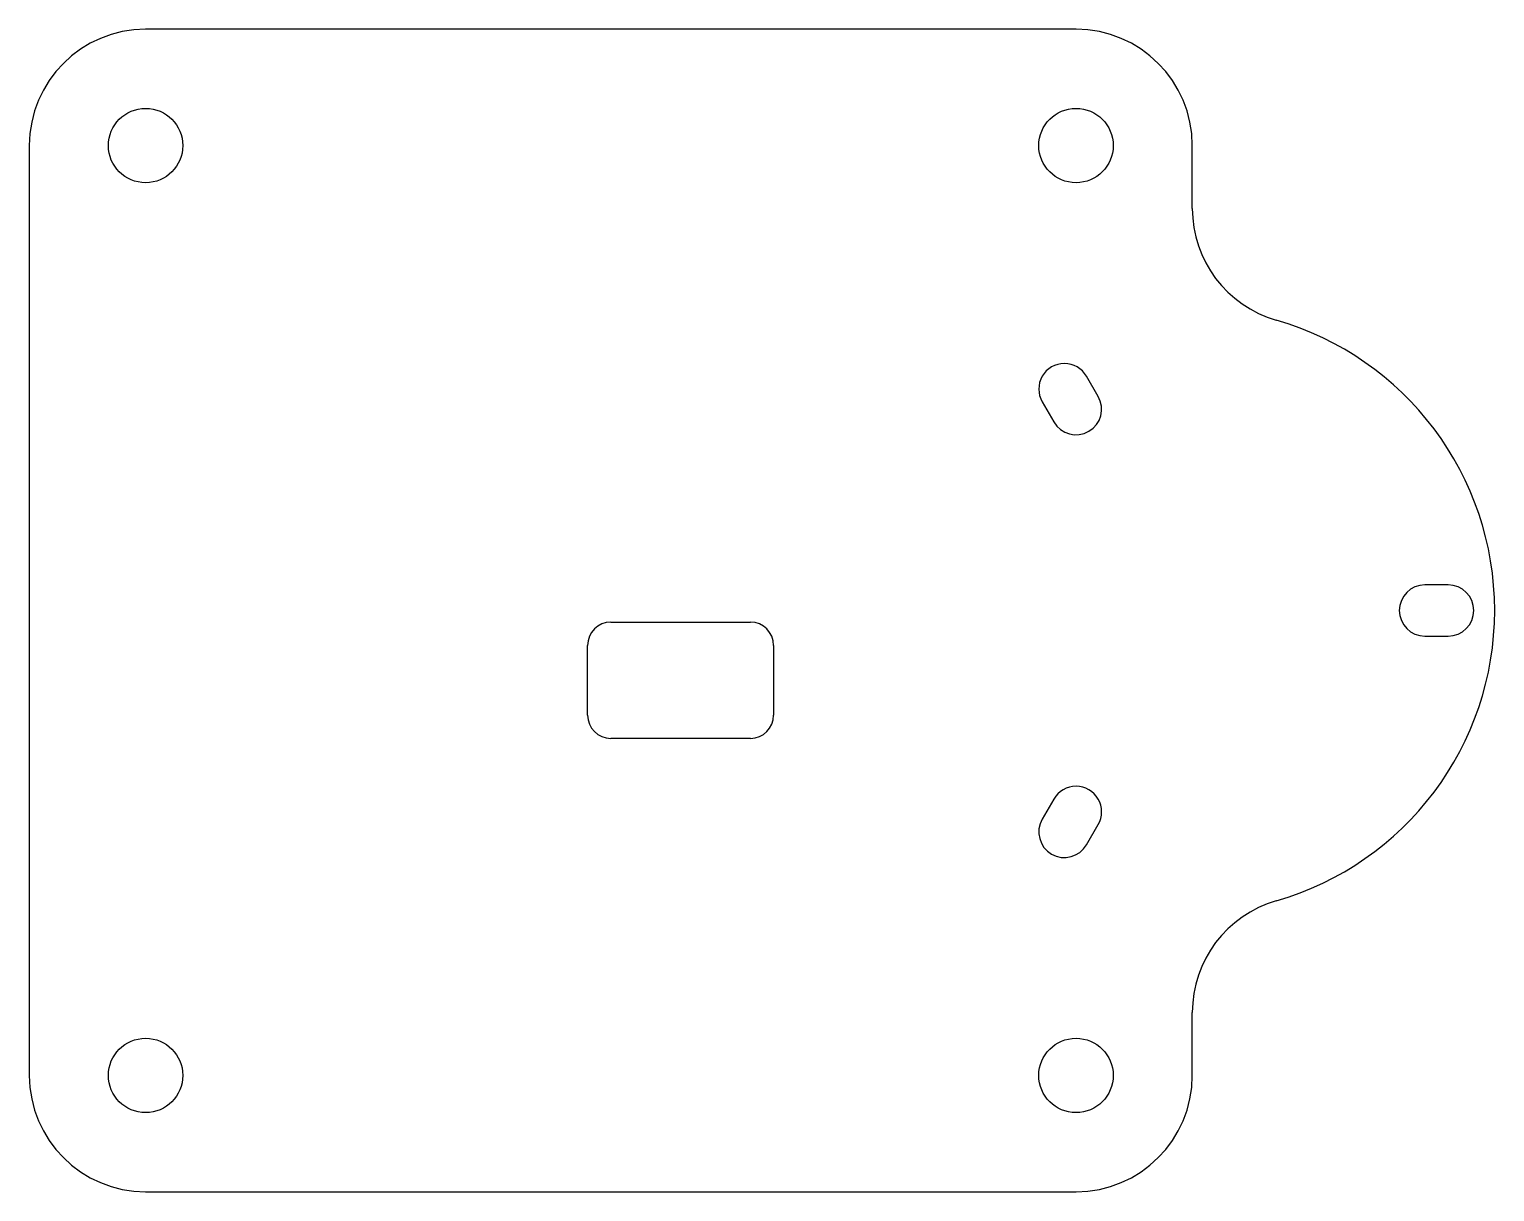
# Model space of a CAD drawing. Header units: millimetres. Extents: x -50 to 13, y -25 to 25.
import ezdxf

# ---------------------------------------------------------------- set-up
doc = ezdxf.new("R2010")
doc.units = ezdxf.units.MM

msp = doc.modelspace()

# ---------------------------------------------------------------- linework, layer by layer
at = {"color": 7, "linetype": 'Continuous', "lineweight": 25}
for p, q in [((-5, 25), (-45, 25)), ((-50, 20), (-50, -20)), ((0, 17.292), (0, 20)), ((-4.047, 9.21), (-4.547, 10.076)), ((-6.453, 8.976), (-5.953, 8.11)), ((11, 1.1), (10, 1.1)), ((-25, -0.5), (-19, -0.5)), ((10, -1.1), (11, -1.1)), ((-26, -4.5), (-26, -1.5)), ((-18, -1.5), (-18, -4.5)), ((-19, -5.5), (-25, -5.5)), ((-5.953, -8.11), (-6.453, -8.976)), ((-4.547, -10.076), (-4.047, -9.21)), ((0, -20), (0, -17.292)), ((-45, -25), (-5, -25))]:
    msp.add_line(p, q, dxfattribs=at)
for centre in [(-45, 20), (-5, 20), (-45, -20), (-5, -20)]:
    msp.add_circle(centre, 1.6, dxfattribs=at)
for centre, radius, start, end in [((-45, 20), 5, 90, 180), ((-5, 20), 5, 0, 90), ((5, 17.292), 5, 180, 253.87238), ((0, 0), 13, 286.12762, 73.87238), ((-5.5, 9.526), 1.1, 30, 210), ((-5, 8.66), 1.1, 210, 30), ((10, 0), 1.1, 90, 270), ((11, 0), 1.1, 270, 90), ((-25, -1.5), 1, 90, 180), ((-19, -1.5), 1, 0, 90), ((-25, -4.5), 1, 180, 270), ((-19, -4.5), 1, 270, 0), ((-5, -8.66), 1.1, 330, 150), ((-5.5, -9.526), 1.1, 150, 330), ((5, -17.292), 5, 106.12762, 180), ((-45, -20), 5, 180, 270), ((-5, -20), 5, 270, 0)]:
    msp.add_arc(centre, radius, start, end, dxfattribs=at)

doc.saveas('drawing.dxf')
